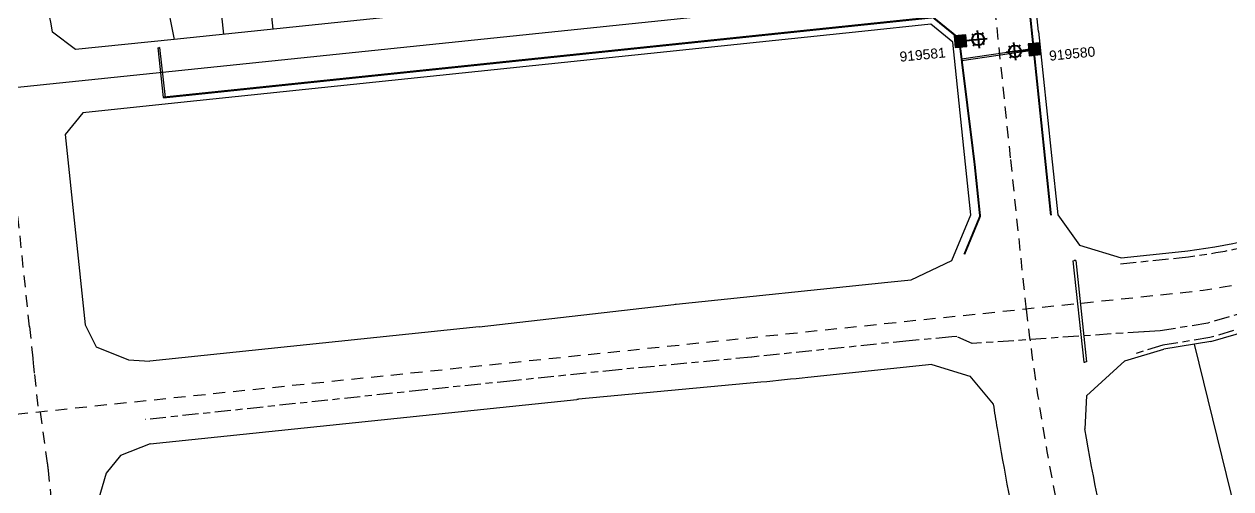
# Model space of a CAD drawing. Extents: x 296374 to 298792, y 6267790 to 6270844.
# Drawn here: x 297608.3 to 297912.4, y 6269469.2 to 6269586.4 of the extents above; entities that cross this region are included whole.
import ezdxf
from ezdxf.enums import TextEntityAlignment as Align

# ---------------------------------------------------------------- set-up
doc = ezdxf.new("R2010")
doc.units = 0
doc.linetypes.add('Cable Exist UG', pattern=[8.2, 4, -1.2, 1.8, -1.2])
doc.linetypes.add('Dash', pattern=[5, 3, -2])
doc.layers.get('0').update_dxf_attribs({"color": 6})
for name, color, linetype in [('_User Miscellaneous7', 7, 'Continuous'), ('_User_Exist_Trench', 7, 'Continuous'), ('_User_SL_Exist', 7, 'Continuous'), ('_User_xref', 6, 'Continuous'), ('Duct_SP_EXT', 7, 'Continuous'), ('Equip_SP_SL_EXT', 7, 'Continuous'), ('SupportsUG_SP_LV_SL_EXT', 7, 'Continuous'), ('X-Masterplan_LotLayout_P2$0$D-LO-Stage 1', 251, 'Continuous'), ('X-Masterplan_LotLayout_P2$0$D-LO-Stage 15', 251, 'Continuous'), ('X-Masterplan_LotLayout_P2$0$D-LO-Stage 17', 251, 'Continuous'), ('X-Masterplan_LotLayout_P2$0$D-RD-15-23_CL', 251, 'Dash'), ('X-Masterplan_LotLayout_P2$0$D-RD-P1_CL', 251, 'Dash'), ('X-Masterplan_LotLayout_P2$0$D-RD-Stage15_BDY', 251, 'Continuous'), ('X-Masterplan_LotLayout_P2$0$D-RD-Stage17_BDY', 251, 'Continuous'), ('X-Masterplan_LotLayout_P2$0$D-RD-Stage1_BDY', 251, 'Continuous')]:
    doc.layers.add(name, color=color, linetype=linetype)
doc.styles.add('COLUMN_LABEL', font='arial.ttf')
doc.styles.add('iecARIAL', font='arial.ttf', dxfattribs={"height": 2})
doc.styles.add('POLE_LABEL', font='arial.ttf')
doc.styles.get("Standard").update_dxf_attribs({"font": 'arial.ttf'})

# ---------------------------------------------------------------- blocks, each defined once
blk = doc.blocks.new('X-Masterplan_LotLayout_P2')
at = {"layer": 'X-Masterplan_LotLayout_P2$0$D-LO-Stage 1', "flags": 128}
blk.add_lwpolyline([(297903.2, 6269505.7), (297936.71, 6269369.13)], dxfattribs=at)
at = {"layer": 'X-Masterplan_LotLayout_P2$0$D-LO-Stage 15'}
for p, q in [((297658.63, 6269583.82), (297655.73, 6269611.67)), ((297671.07, 6269585.12), (297668.16, 6269612.97))]:
    blk.add_line(p, q, dxfattribs=at)
at = {"layer": 'X-Masterplan_LotLayout_P2$0$D-LO-Stage 17'}
blk.add_line((297642.29, 6269601.52), (297646.17, 6269582.52), dxfattribs=at)
at = {"layer": 'X-Masterplan_LotLayout_P2$0$D-RD-15-23_CL', "flags": 128}
for points in [[(297823.86, 6269868.94), (297856.88, 6269552.2)], [(297609.68, 6269510.1), (297603.61, 6269568.3)]]:
    blk.add_lwpolyline(points, dxfattribs=at)
at = {"layer": 'X-Masterplan_LotLayout_P2$0$D-RD-15-23_CL', "linetype": 'Continuous', "flags": 128}
blk.add_lwpolyline([(297852.32, 6269595.97), (297603.43, 6269570.02)], dxfattribs=at)
at = {"layer": 'X-Masterplan_LotLayout_P2$0$D-RD-P1_CL'}
for p, q in [((297614.24, 6269475.67), (297612.42, 6269488.62)), ((297632.89, 6269297.04), (297614.46, 6269473.89))]:
    blk.add_line(p, q, dxfattribs=at)
at = {"layer": 'X-Masterplan_LotLayout_P2$0$D-RD-P1_CL', "flags": 128}
for points in [[(298408.22, 6269880.56), (297975.57, 6269548.61, -0.138523), (297900.31, 6269518.63), (297148.88, 6269440.3, 0.014342), (297035.12, 6269425.13), (297032.8, 6269424.75)], [(297856.88, 6269552.2), (297860.18, 6269520.55, 0.002578), (297860.84, 6269514.51)], [(297860.84, 6269514.51, 0.049273), (297885.28, 6269401.3, -0.040506), (297907.83, 6269305.08), (297946.63, 6269046.87)]]:
    blk.add_lwpolyline(points, format="xyb", dxfattribs=at)
for points in [[(297609.68, 6269510.11), (297610.9, 6269498.36)], [(297610.42, 6269502.99), (297611.92, 6269488.57)]]:
    blk.add_lwpolyline(points, dxfattribs=at)
at = {"layer": 'X-Masterplan_LotLayout_P2$0$D-RD-P1_CL'}
blk.add_arc((297564.73, 6269468.71), 50, 5.9509, 7.9995, dxfattribs=at)
at = {"layer": 'X-Masterplan_LotLayout_P2$0$D-RD-Stage15_BDY', "flags": 128}
for points in [[(297653.03, 6269636.52), (297830.58, 6269655.03), (297836.07, 6269650.58), (297840.53, 6269607.81), (297836.07, 6269602.32), (297646.17, 6269582.52)], [(297863.97, 6269584.51), (297862.13, 6269602.18), (297861.2, 6269606.41)], [(297863.97, 6269584.51), (297867.22, 6269553.29)], [(297867.22, 6269553.29), (297868.78, 6269538.33)]]:
    blk.add_lwpolyline(points, dxfattribs=at)
at = {"layer": 'X-Masterplan_LotLayout_P2$0$D-RD-Stage17_BDY', "flags": 128}
blk.add_lwpolyline([(297615.51, 6269584.34, 0.039086), (297607.21, 6269616.71), (297606.39, 6269619.1), (297609.51, 6269625.45), (297621.88, 6269629.67, -0.021037), (297633.33, 6269633.05, -0.021037)], format="xyb", dxfattribs=at)
blk.add_lwpolyline([(297646.17, 6269582.52), (297621.28, 6269579.93), (297615.51, 6269584.34)], dxfattribs=at)
at = {"layer": 'X-Masterplan_LotLayout_P2$0$D-RD-Stage1_BDY'}
for p, q in [((297826.01, 6269521.34), (297831.85, 6269521.95)), ((297907.34, 6269506.39), (297895.5, 6269504.43)), ((297876.06, 6269492.71), (297875.64, 6269484.34)), ((297640.13, 6269480.55), (297747.58, 6269491.75))]:
    blk.add_line(p, q, dxfattribs=at)
at = {"layer": 'X-Masterplan_LotLayout_P2$0$D-RD-Stage1_BDY', "flags": 128}
for points in [[(297819.43, 6269584.5), (297647.84, 6269566.61)], [(297845.54, 6269551.04), (297842.33, 6269581.85), (297836.84, 6269586.31), (297819.43, 6269584.5)], [(297647.84, 6269566.61), (297623.16, 6269564.04), (297618.71, 6269558.55), (297623.7, 6269510.6)], [(297846.87, 6269538.27), (297845.54, 6269551.04)], [(297831.85, 6269521.95), (297842.13, 6269526.81), (297846.87, 6269538.27)], [(297868.78, 6269538.33), (297874.3, 6269530.64), (297884.75, 6269527.46)], [(297623.7, 6269510.6), (297626.52, 6269504.98), (297634.66, 6269501.78), (297639.99, 6269501.44)], [(297723, 6269510.1), (297639.99, 6269501.44)], [(297876.06, 6269492.71), (297885.7, 6269501.46), (297895.5, 6269504.43)], [(297837.04, 6269500.57), (297846.63, 6269497.64), (297852.54, 6269490.61)], [(297640.13, 6269480.55), (297632.62, 6269477.63), (297629.01, 6269473.17), (297626.54, 6269464.85), (297622.36, 6269460.84)]]:
    blk.add_lwpolyline(points, dxfattribs=at)
for points in [[(297884.75, 6269527.46), (297899.24, 6269528.97, 0.133796), (297967.18, 6269555.31, -0.001656), (297967.47, 6269555.52), (297983.57, 6269567.24, 0.006297), (297984.5, 6269567.94), (297990.59, 6269572.61)], [(297907.34, 6269506.39), (297929.17, 6269512.66, 0.087349), (297979.15, 6269537.06, 0.01221), (297981.28, 6269538.69), (297996.3, 6269550.76, -0.005685), (297997.11, 6269551.4), (298021.89, 6269570.42)], [(297723, 6269510.1), (297772.08, 6269515.71, -0.002505), (297772.62, 6269515.77), (297826.01, 6269521.34)], [(297837.04, 6269500.57), (297805.86, 6269497.32, -0.003984), (297793.99, 6269496.08), (297748.06, 6269491.79, 0.002679), (297747.58, 6269491.75)], [(297852.54, 6269490.61, 0.002593), (297853.52, 6269484.46, 0.027184), (297867.56, 6269420.74, 0.008105), (297868.06, 6269419.03), (297881.17, 6269377.21)], [(297903.35, 6269375.01, 0.011845), (297895.06, 6269403.23, -0.011707), (297894.45, 6269405.3), (297883.7, 6269445.32, -0.006695), (297883.4, 6269446.52, -0.016685), (297875.64, 6269484.34)]]:
    blk.add_lwpolyline(points, format="xyb", dxfattribs=at)
blk = doc.blocks.new('COLUMN_EXT')
blk.add_hatch(color=256).paths.add_polyline_path([(-1.49, 1.48), (-1.49, -1.49), (1.48, -1.49), (1.48, 1.48)])
blk.add_lwpolyline([(-1.49, -1.49), (1.48, -1.49), (1.48, 1.48), (-1.49, 1.48)], close=True)
for tag, height, style, flags, p in [('ASSET_NUM', 2.5, 'COLUMN_LABEL', 8, (2, 2)), ('STRUCTURE_PLANT_NUMBER', 0.2, 'POLE_LABEL', 9, (1.81, 0.03)), ('STREET_CODE', 0.2, 'COLUMN_LABEL', 9, (1.81, -0.2))]:
    blk.add_attdef(tag, text='', height=height, dxfattribs=dict(style=style, flags=flags)).set_placement(p, align=Align.MIDDLE_LEFT)
at = {"flags": 1}
blk.add_attdef('Z', (1.81, -2.35), '', height=0.2, dxfattribs=at)
at = {"flags": 9}
for tag, p in [('COLUMN_TYPE', (1.81, -0.4)), ('OWNED_BY', (1.81, -0.6)), ('STATE', (1.81, -0.8)), ('USAGE', (1.81, -1)), ('STREETNAME', (1.81, -1.6)), ('SUBURB', (1.81, -1.8)), ('LEGEND', (1.81, -1.2)), ('LOCATION', (1.81, -1.4)), ('NOTES', (1.81, -2))]:
    blk.add_attdef(tag, text='', height=0.2, dxfattribs=at).set_placement(p, align=Align.MIDDLE_LEFT)
blk = doc.blocks.new('*U46')
at = {"lineweight": 40}
for p, q in [((-6.54, 0.76), (-6.1, 0.41)), ((-4.69, -2.77), (-5.18, 1.7)), ((-3.64, 1.07), (-3.99, 0.64)), ((0, 0), (-3.45, -0.37)), ((-2.7, -0.29), (-7.17, -0.77)), ((-6.23, -2.14), (-5.88, -1.7)), ((-3.33, -1.83), (-3.77, -1.47))]:
    blk.add_line(p, q, dxfattribs=at)
blk.add_circle((-4.94, -0.53), 1.5, dxfattribs=at)
at = {"style": 'iecARIAL', "flags": 8}
blk.add_attdef('ASSET_NUM', (1.5, 1.5), '', height=2.5, dxfattribs=at)
for tag, p, height, flags in [('OPERATING_VOLTAGE', (0.98, -1.65), 0.2, 9), ('ORIENTATION', (0.98, -1.85), 0.2, 9), ('OWNED_BY', (0.98, -2.05), 0.2, 9), ('STATE', (0.98, -2.25), 0.2, 9), ('CONSTRUCTED_VOLTAGE', (0.98, -0.65), 0.2, 9), ('CONTROL_TYPE', (0.98, -0.85), 0.2, 9), ('LANTERN_PURPOSE', (0.98, -1.05), 0.2, 9), ('LANTERN_TYPE', (0.98, -1.25), 0.2, 9), ('NO_PHASES', (0.98, -1.45), 0.2, 9), ('USAGE', (0.98, -2.45), 0.2, 9), ('CEXIST', (0.98, -2.65), 0.2, 9), ('CNEW', (0.98, -2.85), 0.2, 9), ('CNUMBER', (0.98, -3.05), 0.2, 9), ('LNUMBER', (2.18, -3.25), 2.5, 8), ('CREMOVE', (0.98, -3.25), 0.2, 9), ('CREPLACE', (0.98, -3.45), 0.2, 9), ('LKINGHEIGHT', (0.98, -3.65), 0.2, 9), ('LBRACKET', (0.98, -3.85), 0.2, 9), ('LBRACKETVOCAB', (0.98, -4.05), 0.2, 9), ('LCATEGORY', (0.98, -4.25), 0.2, 9), ('LCHARGE1', (0.98, -4.45), 0.2, 9), ('LCHARGE1PERCENT', (0.98, -4.65), 0.2, 9), ('LCHARGE2', (0.98, -4.85), 0.2, 9), ('LCHARGE2PERCENT', (0.98, -5.05), 0.2, 9), ('LCHARGE3', (0.98, -5.25), 0.2, 9), ('LCHARGE3PERCENT', (0.98, -5.45), 0.2, 9), ('LEXIST', (0.98, -5.65), 0.2, 9), ('LLAMP', (0.98, -5.85), 0.2, 9), ('LLAMPVOCAB', (0.98, -6.05), 0.2, 9), ('LMAST', (0.98, -6.25), 0.2, 9), ('STREETNAME', (0.98, -9.25), 0.2, 9), ('LMASTVOCAB', (0.98, -6.45), 0.2, 9), ('LNEW', (0.98, -6.65), 0.2, 9), ('LANTNUMBER', (0.98, -6.85), 0.2, 9), ('LOUTREACH', (0.98, -7.25), 0.2, 9), ('LOUTREACHVOCAB', (0.98, -7.45), 0.2, 9), ('LRATECODE', (0.98, -7.65), 0.2, 9), ('LREMOVE', (0.98, -7.85), 0.2, 9), ('LREPLACE', (0.98, -8.05), 0.2, 9), ('LTYPE', (0.98, -8.25), 0.2, 9), ('LTYPEVOCAB', (0.98, -8.45), 0.2, 9), ('LEGEND', (0.98, -8.65), 0.2, 9), ('LOCATION', (0.98, -8.85), 0.2, 9), ('NOTES', (0.98, -9.05), 0.2, 9), ('SUBURB', (0.98, -9.45), 0.2, 1)]:
    blk.add_attdef(tag, p, '', height=height, dxfattribs=dict(flags=flags))
blk = doc.blocks.new('*U45')
at = {"lineweight": 40}
for p, q in [((0, 0), (2.82, 0.3)), ((2.07, 0.22), (6.54, 0.69)), ((2.7, 1.75), (3.14, 1.4)), ((4.07, 2.69), (4.54, -1.78)), ((5.6, 2.06), (5.25, 1.62)), ((3.01, -1.15), (3.36, -0.71)), ((5.91, -0.84), (5.47, -0.49))]:
    blk.add_line(p, q, dxfattribs=at)
blk.add_circle((4.3, 0.45), 1.5, dxfattribs=at)
at = {"style": 'iecARIAL', "flags": 8}
blk.add_attdef('ASSET_NUM', (1.5, 1.5), '', height=2.5, dxfattribs=at)
for tag, p, height, flags in [('OPERATING_VOLTAGE', (0.98, -1.65), 0.2, 9), ('ORIENTATION', (0.98, -1.85), 0.2, 9), ('OWNED_BY', (0.98, -2.05), 0.2, 9), ('STATE', (0.98, -2.25), 0.2, 9), ('CONSTRUCTED_VOLTAGE', (0.98, -0.65), 0.2, 9), ('CONTROL_TYPE', (0.98, -0.85), 0.2, 9), ('LANTERN_PURPOSE', (0.98, -1.05), 0.2, 9), ('LANTERN_TYPE', (0.98, -1.25), 0.2, 9), ('NO_PHASES', (0.98, -1.45), 0.2, 9), ('USAGE', (0.98, -2.45), 0.2, 9), ('CEXIST', (0.98, -2.65), 0.2, 9), ('CNEW', (0.98, -2.85), 0.2, 9), ('CNUMBER', (0.98, -3.05), 0.2, 9), ('LNUMBER', (2.18, -3.25), 2.5, 8), ('CREMOVE', (0.98, -3.25), 0.2, 9), ('CREPLACE', (0.98, -3.45), 0.2, 9), ('LKINGHEIGHT', (0.98, -3.65), 0.2, 9), ('LBRACKET', (0.98, -3.85), 0.2, 9), ('LBRACKETVOCAB', (0.98, -4.05), 0.2, 9), ('LCATEGORY', (0.98, -4.25), 0.2, 9), ('LCHARGE1', (0.98, -4.45), 0.2, 9), ('LCHARGE1PERCENT', (0.98, -4.65), 0.2, 9), ('LCHARGE2', (0.98, -4.85), 0.2, 9), ('LCHARGE2PERCENT', (0.98, -5.05), 0.2, 9), ('LCHARGE3', (0.98, -5.25), 0.2, 9), ('LCHARGE3PERCENT', (0.98, -5.45), 0.2, 9), ('LEXIST', (0.98, -5.65), 0.2, 9), ('LLAMP', (0.98, -5.85), 0.2, 9), ('LLAMPVOCAB', (0.98, -6.05), 0.2, 9), ('LMAST', (0.98, -6.25), 0.2, 9), ('STREETNAME', (0.98, -9.25), 0.2, 9), ('LMASTVOCAB', (0.98, -6.45), 0.2, 9), ('LNEW', (0.98, -6.65), 0.2, 9), ('LANTNUMBER', (0.98, -6.85), 0.2, 9), ('LOUTREACH', (0.98, -7.25), 0.2, 9), ('LOUTREACHVOCAB', (0.98, -7.45), 0.2, 9), ('LRATECODE', (0.98, -7.65), 0.2, 9), ('LREMOVE', (0.98, -7.85), 0.2, 9), ('LREPLACE', (0.98, -8.05), 0.2, 9), ('LTYPE', (0.98, -8.25), 0.2, 9), ('LTYPEVOCAB', (0.98, -8.45), 0.2, 9), ('LEGEND', (0.98, -8.65), 0.2, 9), ('LOCATION', (0.98, -8.85), 0.2, 9), ('NOTES', (0.98, -9.05), 0.2, 9), ('SUBURB', (0.98, -9.45), 0.2, 1)]:
    blk.add_attdef(tag, p, '', height=height, dxfattribs=dict(flags=flags))

msp = doc.modelspace()

# ---------------------------------------------------------------- linework, layer by layer
at = {"layer": '_User Miscellaneous7', "linetype": 'Cable Exist UG'}
msp.add_lwpolyline([(297919.9, 6269514.87), (297906.58, 6269511), (297894.59, 6269509.03), (297890.45, 6269508.83), (297847.23, 6269505.83), (297847.23, 6269505.83), (297843.33, 6269507.6), (297842.07, 6269507.5), (297831.32, 6269506.54), (297791.65, 6269502.44), (297758.14, 6269499.24), (297731.55, 6269496.47), (297709.31, 6269494.17), (297638.83, 6269486.68)], dxfattribs=at)
at = {"layer": '_User_Exist_Trench', "lineweight": -3, "const_width": 0.5, "flags": 128}
for points in [[(297861.43, 6269874.11), (297838.36, 6269871.71), (297837.46, 6269871.61), (297832.11, 6269865.03), (297857.85, 6269618.13), (297858.72, 6269609.83), (297859.54, 6269606.05), (297860.45, 6269601.91), (297861.36, 6269593.17), (297862.28, 6269584.33), (297863.91, 6269568.72), (297865.53, 6269553.11), (297867.09, 6269538.15)], [(297643.61, 6269567.88), (297837.36, 6269588.07), (297843.93, 6269582.74), (297847.83, 6269551.29)], [(297847.83, 6269551.28), (297849.22, 6269537.93), (297845.25, 6269528.32)]]:
    msp.add_lwpolyline(points, dxfattribs=at)
at = {"layer": '_User_SL_Exist', "color": 7, "linetype": 'Cable Exist UG'}
msp.add_lwpolyline([(297884.6, 6269525.94), (297899.39, 6269527.48, 0.133796), (297968.07, 6269554.11, -0.001656)], format="xyb", dxfattribs=at)
msp.add_lwpolyline([(297928.89, 6269513.62), (297907.11, 6269507.37), (297895.27, 6269505.4), (297887.46, 6269503.04)], dxfattribs=at)
at = {"layer": 'Duct_SP_EXT', "lineweight": -3}
for p, q in [((297642, 6269580.38), (297642.24, 6269580.4)), ((297642, 6269580.38), (297643.37, 6269567.85)), ((297642.48, 6269580.43), (297642.24, 6269580.4)), ((297642.48, 6269580.43), (297643.85, 6269567.9)), ((297862.91, 6269580.26), (297844.57, 6269577.56)), ((297844.57, 6269577.56), (297844.6, 6269577.32)), ((297844.64, 6269577.09), (297844.6, 6269577.32)), ((297862.98, 6269579.78), (297844.64, 6269577.09)), ((297862.91, 6269580.26), (297862.94, 6269580.02)), ((297862.98, 6269579.78), (297862.94, 6269580.02)), ((297643.37, 6269567.85), (297643.61, 6269567.88)), ((297643.85, 6269567.9), (297643.61, 6269567.88)), ((297872.6, 6269526.71), (297872.96, 6269526.75)), ((297872.6, 6269526.71), (297875.35, 6269501.13)), ((297873.32, 6269526.79), (297872.96, 6269526.75)), ((297873.32, 6269526.79), (297876.06, 6269501.21)), ((297875.35, 6269501.13), (297875.7, 6269501.17)), ((297876.06, 6269501.21), (297875.7, 6269501.17))]:
    msp.add_line(p, q, dxfattribs=at)

# ---------------------------------------------------------------- block references
at = {"layer": '_User_xref', "color": 6}
msp.add_blockref('X-Masterplan_LotLayout_P2', (0, 0), dxfattribs=at)
at = {"layer": 'Equip_SP_SL_EXT', "lineweight": -3}
for name, p in [('*U45', (297844.44, 6269582.07, 0)), ('*U46', (297862.94, 6269580.02))]:
    msp.add_blockref(name, p, dxfattribs=at)
at = {"layer": 'SupportsUG_SP_LV_SL_EXT', "lineweight": -3}
ref = msp.add_blockref('COLUMN_EXT', (297844.3, 6269582.05), dxfattribs=dict(at, rotation=185.4699744143336))
ref.add_attrib('ASSET_NUM', '919581', dxfattribs={"layer": '0', "height": 2.5, "rotation": 5.47}).set_placement((297828.95, 6269578.12), align=Align.MIDDLE_LEFT)
ref = msp.add_blockref('COLUMN_EXT', (297862.94, 6269580.02), dxfattribs=dict(at, rotation=185.4699744143336))
ref.add_attrib('ASSET_NUM', '919580', dxfattribs={"layer": '0', "height": 2.5, "rotation": 5.47}).set_placement((297866.63, 6269578.37), align=Align.MIDDLE_LEFT)

doc.saveas('drawing.dxf')
